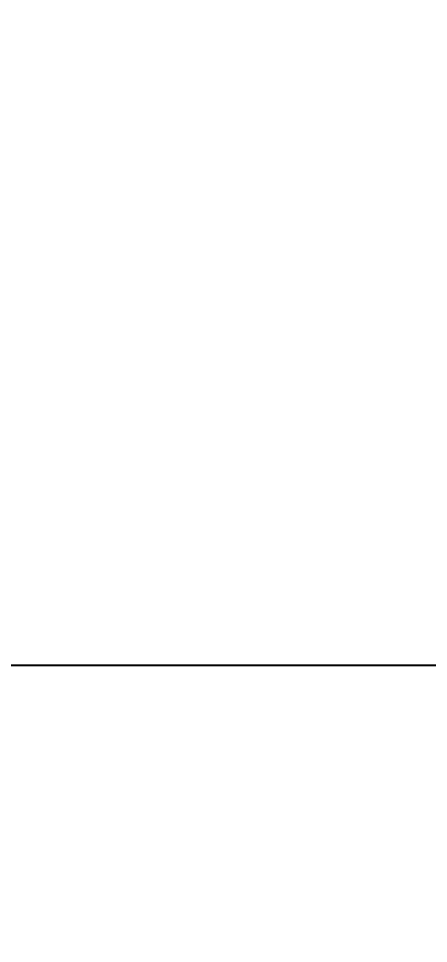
# Model space of a CAD drawing. Header units: millimetres. Extents: x 7426 to 8737, y 124 to 421.
# Drawn here: x 8512.61 to 8529.77, y 310.51 to 349.28 of the extents above; entities that cross this region are included whole.
import ezdxf

# ---------------------------------------------------------------- set-up
doc = ezdxf.new("R2010")
doc.units = ezdxf.units.MM
doc.layers.add('外形图', color=7, linetype='Continuous')
doc.layers.add('尺寸标注', color=7, linetype='Continuous')
doc.styles.add('微软雅黑', font='msyh.ttc')
doc.dimstyles.new('尺寸标注_1_30比例', dxfattribs={"dimtxt": 2.1, "dimasz": 1.7, "dimexe": 0.5, "dimexo": 0.4, "dimgap": 0.5, "dimtad": 1, "dimdec": 1, "dimlfac": 30, "dimdsep": 46, "dimtxsty": '微软雅黑', "dimcen": 0.09, "dimadec": 0, "dimazin": 0, "dimtp": 0.01, "dimtm": 0.01, "dimtfac": 1, "dimtdec": 1, "dimtofl": 0, "dimtmove": 0, "dimatfit": 3, "dimfxl": 1, "dimtolj": 1, "dimarcsym": 0})

# ---------------------------------------------------------------- blocks, each defined once
blk = doc.blocks.new('*D1307')
at = {"layer": 'Defpoints', "color": 0}
for p in [(8500.291, 392.612), (8561.041, 322.179), (8566.994, 322.179)]:
    blk.add_point(p, dxfattribs=at)
at = {"layer": '尺寸标注', "color": 0, "lineweight": -2}
for p, q in [((8500.691, 392.612), (8567.494, 392.612)), ((8566.994, 390.912), (8566.994, 323.879)), ((8561.441, 322.179), (8567.494, 322.179))]:
    blk.add_line(p, q, dxfattribs=at)
at = {"layer": '尺寸标注', "color": 0}
for points in [[(8567.278, 390.912), (8566.711, 390.912), (8566.994, 392.612)], [(8566.711, 323.879), (8567.278, 323.879), (8566.994, 322.179)]]:
    blk.add_solid(points, dxfattribs=at)
at = {"layer": '尺寸标注', "color": 0, "insert": (8565.404, 357.396), "char_height": 2.1, "attachment_point": 5, "rotation": 90, "style": '微软雅黑'}
blk.add_mtext('\\A1;\\A1;2113', dxfattribs=at)
blk = doc.blocks.new('*D1308')
at = {"layer": 'Defpoints', "color": 0}
for p in [(8500.291, 322.179), (8513.827, 287.766), (8566.994, 287.766)]:
    blk.add_point(p, dxfattribs=at)
at = {"layer": '尺寸标注', "color": 0, "lineweight": -2}
for p, q in [((8500.691, 322.179), (8567.494, 322.179)), ((8566.994, 320.479), (8566.994, 289.466)), ((8514.227, 287.766), (8567.494, 287.766))]:
    blk.add_line(p, q, dxfattribs=at)
at = {"layer": '尺寸标注', "color": 0}
for points in [[(8567.278, 320.479), (8566.711, 320.479), (8566.994, 322.179)], [(8566.711, 289.466), (8567.278, 289.466), (8566.994, 287.766)]]:
    blk.add_solid(points, dxfattribs=at)
at = {"layer": '尺寸标注', "color": 0, "insert": (8565.404, 304.972), "char_height": 2.1, "attachment_point": 5, "rotation": 90, "style": '微软雅黑'}
blk.add_mtext('\\A1;\\A1;1034', dxfattribs=at)
blk = doc.blocks.new('*D1309')
at = {"layer": 'Defpoints', "color": 0}
for p in [(8554.058, 338.846), (8494.624, 318.191), (8554.058, 277.805)]:
    blk.add_point(p, dxfattribs=at)
at = {"layer": '尺寸标注', "color": 0, "lineweight": -2}
for p, q in [((8554.058, 338.446), (8554.058, 277.305)), ((8494.624, 317.791), (8494.624, 277.305)), ((8496.324, 277.805), (8552.358, 277.805))]:
    blk.add_line(p, q, dxfattribs=at)
at = {"layer": '尺寸标注', "color": 0}
for points in [[(8496.324, 278.088), (8496.324, 277.521), (8494.624, 277.805)], [(8552.358, 277.521), (8552.358, 278.088), (8554.058, 277.805)]]:
    blk.add_solid(points, dxfattribs=at)
at = {"layer": '尺寸标注', "color": 0, "insert": (8524.341, 279.395), "char_height": 2.1, "attachment_point": 5, "style": '微软雅黑'}
blk.add_mtext('\\A1;\\A1;1783', dxfattribs=at)

msp = doc.modelspace()

# ---------------------------------------------------------------- linework, layer by layer
at = {"layer": '外形图', "color": 0}
msp.add_arc((8500.291, 338.8456), 53.7667, 295, 170, dxfattribs=at)

# ---------------------------------------------------------------- dimensions: what is measured, and where the dimension line sits
at = {"layer": '尺寸标注'}
dim = msp.add_linear_dim(base=(8566.9943, 322.1789), p1=(8500.291, 392.6122), p2=(8561.0415, 322.1789), angle=90, text='\\A1;2113', dimstyle='尺寸标注_1_30比例', dxfattribs=at)
dim.commit()
dim.dimension.update_dxf_attribs({"geometry": '*D1307', "text_midpoint": (8566.9943, 357.3956), "dimtype": 160})
dim = msp.add_linear_dim(base=(8554.0577, 277.8046), p1=(8494.6243, 318.1913), p2=(8554.0577, 338.8456), text='\\A1;1783', dimstyle='尺寸标注_1_30比例', dxfattribs=at)
dim.commit()
dim.dimension.update_dxf_attribs({"geometry": '*D1309', "text_midpoint": (8524.341, 279.3953)})
dim = msp.add_linear_dim(base=(8566.9943, 287.7656), p1=(8500.291, 322.1789), p2=(8513.8275, 287.7656), angle=90, text='\\A1;1034', dimstyle='尺寸标注_1_30比例', dxfattribs=at)
dim.commit()
dim.dimension.update_dxf_attribs({"geometry": '*D1308', "text_midpoint": (8565.4036, 304.9723)})

doc.saveas('drawing.dxf')
